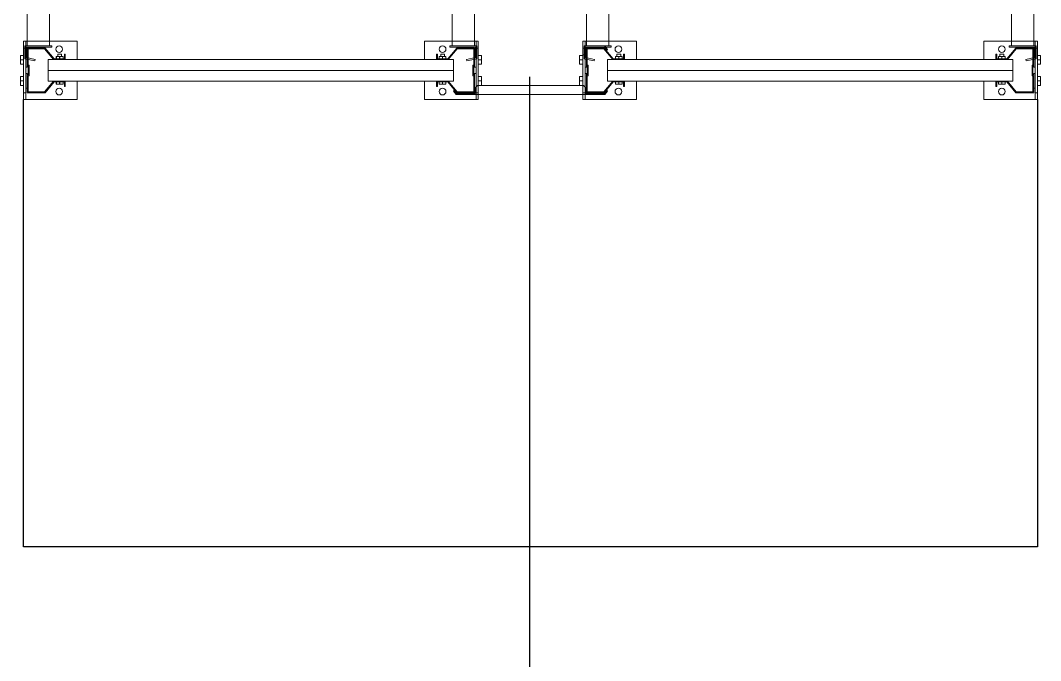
# Model space of a CAD drawing. Header units: metres. Extents: x 0 to 8715937, y -236336 to 216.
# Drawn here: x 157.509 to 159.789, y 52.375 to 53.806 of the extents above; entities that cross this region are included whole.
import ezdxf

# ---------------------------------------------------------------- set-up
doc = ezdxf.new("R2010")
doc.units = ezdxf.units.M
doc.header["$MEASUREMENT"] = 0
doc.linetypes.add('ACAD_ISO10W100', pattern=[18, 12, -3, 0, -3])
for name, color, linetype in [('0-BLOCK-EQUIPAMIENTO', 7, 'Continuous'), ('0-BLOCK-ESTRUCTURA', 7, 'Continuous'), ('AAA BAST', 5, 'Continuous'), ('AAA CONECT', 3, 'Continuous'), ('AAA LARG', 1, 'Continuous'), ('EJES', 251, 'ACAD_ISO10W100'), ('INSTALACIONES', 165, 'Continuous')]:
    doc.layers.add(name, color=color, linetype=linetype)

# ---------------------------------------------------------------- blocks, each defined once
blk = doc.blocks.new('DPM-ESTRUCTURA')
at = {"layer": 'EJES', "ltscale": 0.4}
blk.add_line((70.9278, 41.5801), (70.9278, 112.3301), dxfattribs=at)
blk = doc.blocks.new('1A MODULO D FTE')
at = {"layer": 'AAA BAST', "lineweight": 5}
for points in [[(-2.34, 0.415), (-2.34, 0.417), (-2.35, 0.417), (-2.35, 0.44), (-2.326, 0.46), (-2.326, 0.5), (-2.366, 0.5), (-2.366, 0.498), (-2.386, 0.498), (-2.386, 0.5), (-2.426, 0.5), (-2.426, 0.46), (-2.402, 0.44), (-2.402, 0.417), (-2.412, 0.417), (-2.412, 0.415), (-2.4, 0.415), (-2.4, 0.4409), (-2.424, 0.4609), (-2.424, 0.498), (-2.388, 0.498), (-2.388, 0.496), (-2.364, 0.496), (-2.364, 0.498), (-2.328, 0.498), (-2.328, 0.4609), (-2.352, 0.4409), (-2.352, 0.415)], [(-2.34, -0.415), (-2.34, -0.417), (-2.35, -0.417), (-2.35, -0.44), (-2.326, -0.46), (-2.326, -0.5), (-2.366, -0.5), (-2.366, -0.498), (-2.386, -0.498), (-2.386, -0.5), (-2.426, -0.5), (-2.426, -0.46), (-2.402, -0.44), (-2.402, -0.417), (-2.412, -0.417), (-2.412, -0.415), (-2.4, -0.415), (-2.4, -0.4409), (-2.424, -0.4609), (-2.424, -0.498), (-2.388, -0.498), (-2.388, -0.496), (-2.364, -0.496), (-2.364, -0.498), (-2.328, -0.498), (-2.328, -0.4609), (-2.352, -0.4409), (-2.352, -0.415)], [(-2.34, -0.835), (-2.34, -0.833), (-2.35, -0.833), (-2.35, -0.81), (-2.326, -0.79), (-2.326, -0.75), (-2.366, -0.75), (-2.366, -0.752), (-2.386, -0.752), (-2.386, -0.75), (-2.426, -0.75), (-2.426, -0.79), (-2.402, -0.81), (-2.402, -0.833), (-2.412, -0.833), (-2.412, -0.835), (-2.4, -0.835), (-2.4, -0.8091), (-2.424, -0.7891), (-2.424, -0.752), (-2.388, -0.752), (-2.388, -0.754), (-2.364, -0.754), (-2.364, -0.752), (-2.328, -0.752), (-2.328, -0.7891), (-2.352, -0.8091), (-2.352, -0.835)], [(-2.34, -1.665), (-2.34, -1.667), (-2.35, -1.667), (-2.35, -1.69), (-2.326, -1.71), (-2.326, -1.75), (-2.366, -1.75), (-2.366, -1.748), (-2.386, -1.748), (-2.386, -1.75), (-2.426, -1.75), (-2.426, -1.71), (-2.402, -1.69), (-2.402, -1.667), (-2.412, -1.667), (-2.412, -1.665), (-2.4, -1.665), (-2.4, -1.6909), (-2.424, -1.7109), (-2.424, -1.748), (-2.388, -1.748), (-2.388, -1.746), (-2.364, -1.746), (-2.364, -1.748), (-2.328, -1.748), (-2.328, -1.7109), (-2.352, -1.6909), (-2.352, -1.665)]]:
    blk.add_hatch(color=251, dxfattribs=at).paths.add_polyline_path(points)
at = {"layer": 'AAA BAST', "color": 251, "lineweight": 5}
for p, q in [((-2.426, 0.5082), (-2.441, 0.5082)), ((-2.441, 0.5082), (-2.441, 0.3882)), ((-2.426, 0.5032), (-2.441, 0.5032)), ((-2.326, 0.5082), (-2.426, 0.5082)), ((-2.426, 0.5082), (-2.426, 0.5032)), ((-2.426, 0.5032), (-2.326, 0.5032)), ((-2.416, 0.5), (-2.416, 0.5032)), ((-2.416, 0.5032), (-2.383, 0.5032)), ((-2.3895, 0.5152), (-2.4095, 0.5152)), ((-2.4095, 0.5082), (-2.4095, 0.5152)), ((-2.3995, 0.5082), (-2.3995, 0.5152)), ((-2.3895, 0.5082), (-2.3895, 0.5152)), ((-2.383, 0.5), (-2.383, 0.5032)), ((-2.369, 0.5), (-2.369, 0.5032)), ((-2.3625, 0.5152), (-2.3425, 0.5152)), ((-2.3625, 0.5082), (-2.3625, 0.5152)), ((-2.3525, 0.5082), (-2.3525, 0.5152)), ((-2.3425, 0.5082), (-2.3425, 0.5152)), ((-2.336, 0.5), (-2.336, 0.5032)), ((-2.326, 0.5032), (-2.326, 0.5082)), ((-2.311, 0.5082), (-2.326, 0.5082)), ((-2.326, 0.5032), (-2.311, 0.5032)), ((-2.311, 0.3882), (-2.311, 0.5082)), ((-2.386, 0.5), (-2.426, 0.5)), ((-2.426, 0.5), (-2.426, 0.46)), ((-2.424, 0.498), (-2.424, 0.4609)), ((-2.388, 0.498), (-2.424, 0.498)), ((-2.388, 0.498), (-2.388, 0.496)), ((-2.364, 0.496), (-2.388, 0.496)), ((-2.386, 0.5), (-2.386, 0.498)), ((-2.386, 0.5), (-2.383, 0.5)), ((-2.366, 0.498), (-2.386, 0.498)), ((-2.366, 0.5), (-2.369, 0.5)), ((-2.326, 0.5), (-2.366, 0.5)), ((-2.366, 0.5), (-2.366, 0.498)), ((-2.328, 0.498), (-2.364, 0.498)), ((-2.364, 0.498), (-2.364, 0.496)), ((-2.328, 0.498), (-2.328, 0.4609)), ((-2.326, 0.5), (-2.326, 0.46)), ((-2.426, 0.46), (-2.402, 0.44)), ((-2.424, 0.4609), (-2.4, 0.4409)), ((-2.328, 0.4609), (-2.352, 0.4409)), ((-2.326, 0.46), (-2.35, 0.44)), ((-2.402, 0.436), (-2.407, 0.436)), ((-2.407, 0.421), (-2.407, 0.436)), ((-2.402, 0.44), (-2.402, 0.417)), ((-2.4, 0.453), (-2.376, 0.453)), ((-2.4, -0.453), (-2.4, 0.453)), ((-2.4, 0.4409), (-2.4, 0.415)), ((-2.376, 0.453), (-2.352, 0.453)), ((-2.376, -0.453), (-2.376, 0.453)), ((-2.352, -0.453), (-2.352, 0.453)), ((-2.352, 0.4409), (-2.352, 0.415)), ((-2.35, 0.44), (-2.35, 0.417)), ((-2.345, 0.436), (-2.35, 0.436)), ((-2.35, 0.421), (-2.35, 0.436)), ((-2.345, 0.421), (-2.345, 0.436)), ((-2.402, 0.417), (-2.412, 0.417)), ((-2.412, 0.417), (-2.412, 0.415)), ((-2.4, 0.415), (-2.412, 0.415)), ((-2.402, 0.4285), (-2.407, 0.4285)), ((-2.402, 0.421), (-2.407, 0.421)), ((-2.352, 0.415), (-2.34, 0.415)), ((-2.345, 0.4285), (-2.35, 0.4285)), ((-2.345, 0.421), (-2.35, 0.421)), ((-2.35, 0.417), (-2.34, 0.417)), ((-2.345, 0.4328), (-2.34, 0.4328)), ((-2.345, 0.4243), (-2.34, 0.4243)), ((-2.34, 0.4243), (-2.34, 0.4328)), ((-2.34, 0.415), (-2.34, 0.417)), ((-2.441, 0.3882), (-2.4, 0.3882)), ((-2.352, 0.3882), (-2.311, 0.3882)), ((-2.441, -0.5082), (-2.441, -0.3882)), ((-2.441, -0.3882), (-2.4, -0.3882)), ((-2.352, -0.3882), (-2.311, -0.3882)), ((-2.311, -0.3882), (-2.311, -0.5082)), ((-2.4, -0.415), (-2.412, -0.415)), ((-2.412, -0.417), (-2.412, -0.415)), ((-2.402, -0.417), (-2.412, -0.417)), ((-2.402, -0.4199), (-2.407, -0.4199)), ((-2.407, -0.4349), (-2.407, -0.4199)), ((-2.402, -0.4274), (-2.407, -0.4274)), ((-2.402, -0.44), (-2.402, -0.417)), ((-2.4, -0.4409), (-2.4, -0.415)), ((-2.352, -0.4409), (-2.352, -0.415)), ((-2.352, -0.415), (-2.34, -0.415)), ((-2.35, -0.44), (-2.35, -0.417)), ((-2.35, -0.417), (-2.34, -0.417)), ((-2.345, -0.4199), (-2.35, -0.4199)), ((-2.35, -0.4349), (-2.35, -0.4199)), ((-2.345, -0.4274), (-2.35, -0.4274)), ((-2.345, -0.4349), (-2.345, -0.4199)), ((-2.345, -0.4232), (-2.34, -0.4232)), ((-2.345, -0.4317), (-2.34, -0.4317)), ((-2.34, -0.415), (-2.34, -0.417)), ((-2.34, -0.4317), (-2.34, -0.4232)), ((-2.426, -0.46), (-2.402, -0.44)), ((-2.424, -0.4609), (-2.4, -0.4409)), ((-2.402, -0.4349), (-2.407, -0.4349)), ((-2.4, -0.453), (-2.376, -0.453)), ((-2.376, -0.453), (-2.352, -0.453)), ((-2.328, -0.4609), (-2.352, -0.4409)), ((-2.345, -0.4349), (-2.35, -0.4349)), ((-2.326, -0.46), (-2.35, -0.44)), ((-2.426, -0.5), (-2.426, -0.46)), ((-2.424, -0.498), (-2.424, -0.4609)), ((-2.328, -0.498), (-2.328, -0.4609)), ((-2.326, -0.5), (-2.326, -0.46)), ((-2.386, -0.5), (-2.426, -0.5)), ((-2.388, -0.498), (-2.424, -0.498)), ((-2.416, -0.5), (-2.416, -0.5032)), ((-2.388, -0.498), (-2.388, -0.496)), ((-2.364, -0.496), (-2.388, -0.496)), ((-2.366, -0.498), (-2.386, -0.498)), ((-2.386, -0.5), (-2.386, -0.498)), ((-2.386, -0.5), (-2.383, -0.5)), ((-2.383, -0.5), (-2.383, -0.5032)), ((-2.369, -0.5), (-2.369, -0.5032)), ((-2.366, -0.5), (-2.369, -0.5)), ((-2.366, -0.5), (-2.366, -0.498)), ((-2.326, -0.5), (-2.366, -0.5)), ((-2.364, -0.498), (-2.364, -0.496)), ((-2.328, -0.498), (-2.364, -0.498)), ((-2.336, -0.5), (-2.336, -0.5032)), ((-2.426, -0.5032), (-2.441, -0.5032)), ((-2.426, -0.5082), (-2.441, -0.5082)), ((-2.426, -0.5032), (-2.326, -0.5032)), ((-2.426, -0.5082), (-2.426, -0.5032)), ((-2.326, -0.5082), (-2.426, -0.5082)), ((-2.416, -0.5032), (-2.383, -0.5032)), ((-2.4095, -0.5082), (-2.4095, -0.5152)), ((-2.3895, -0.5152), (-2.4095, -0.5152)), ((-2.3995, -0.5082), (-2.3995, -0.5152)), ((-2.3895, -0.5082), (-2.3895, -0.5152)), ((-2.3625, -0.5082), (-2.3625, -0.5152)), ((-2.3625, -0.5152), (-2.3425, -0.5152)), ((-2.3525, -0.5082), (-2.3525, -0.5152)), ((-2.3425, -0.5082), (-2.3425, -0.5152)), ((-2.326, -0.5032), (-2.326, -0.5082)), ((-2.326, -0.5032), (-2.311, -0.5032)), ((-2.311, -0.5082), (-2.326, -0.5082)), ((-2.426, -0.7418), (-2.441, -0.7418)), ((-2.441, -0.7418), (-2.441, -0.8618)), ((-2.426, -0.7468), (-2.441, -0.7468)), ((-2.326, -0.7418), (-2.426, -0.7418)), ((-2.426, -0.7418), (-2.426, -0.7468)), ((-2.426, -0.7468), (-2.326, -0.7468)), ((-2.386, -0.75), (-2.426, -0.75)), ((-2.426, -0.75), (-2.426, -0.79)), ((-2.424, -0.752), (-2.424, -0.7891)), ((-2.388, -0.752), (-2.424, -0.752)), ((-2.416, -0.75), (-2.416, -0.7468)), ((-2.416, -0.7468), (-2.383, -0.7468)), ((-2.3895, -0.7348), (-2.4095, -0.7348)), ((-2.4095, -0.7418), (-2.4095, -0.7348)), ((-2.3995, -0.7418), (-2.3995, -0.7348)), ((-2.3895, -0.7418), (-2.3895, -0.7348)), ((-2.388, -0.752), (-2.388, -0.754)), ((-2.386, -0.75), (-2.386, -0.752)), ((-2.386, -0.75), (-2.383, -0.75)), ((-2.366, -0.752), (-2.386, -0.752)), ((-2.383, -0.75), (-2.383, -0.7468)), ((-2.369, -0.75), (-2.369, -0.7468)), ((-2.366, -0.75), (-2.369, -0.75)), ((-2.326, -0.75), (-2.366, -0.75)), ((-2.366, -0.75), (-2.366, -0.752)), ((-2.328, -0.752), (-2.364, -0.752)), ((-2.364, -0.752), (-2.364, -0.754)), ((-2.3625, -0.7348), (-2.3425, -0.7348)), ((-2.3625, -0.7418), (-2.3625, -0.7348)), ((-2.3525, -0.7418), (-2.3525, -0.7348)), ((-2.3425, -0.7418), (-2.3425, -0.7348)), ((-2.336, -0.75), (-2.336, -0.7468)), ((-2.328, -0.752), (-2.328, -0.7891)), ((-2.326, -0.7468), (-2.326, -0.7418)), ((-2.311, -0.7418), (-2.326, -0.7418)), ((-2.326, -0.7468), (-2.311, -0.7468)), ((-2.326, -0.75), (-2.326, -0.79)), ((-2.311, -0.8618), (-2.311, -0.7418)), ((-2.364, -0.754), (-2.388, -0.754)), ((-2.426, -0.79), (-2.402, -0.81)), ((-2.424, -0.7891), (-2.4, -0.8091)), ((-2.4, -0.797), (-2.376, -0.797)), ((-2.4, -1.703), (-2.4, -0.797)), ((-2.376, -0.797), (-2.352, -0.797)), ((-2.376, -1.703), (-2.376, -0.797)), ((-2.328, -0.7891), (-2.352, -0.8091)), ((-2.352, -1.703), (-2.352, -0.797)), ((-2.326, -0.79), (-2.35, -0.81)), ((-2.402, -0.814), (-2.407, -0.814)), ((-2.407, -0.829), (-2.407, -0.814)), ((-2.402, -0.81), (-2.402, -0.833)), ((-2.4, -0.8091), (-2.4, -0.835)), ((-2.352, -0.8091), (-2.352, -0.835)), ((-2.35, -0.81), (-2.35, -0.833)), ((-2.345, -0.814), (-2.35, -0.814)), ((-2.35, -0.829), (-2.35, -0.814)), ((-2.345, -0.829), (-2.345, -0.814)), ((-2.345, -0.8172), (-2.34, -0.8172)), ((-2.34, -0.8257), (-2.34, -0.8172)), ((-2.402, -0.833), (-2.412, -0.833)), ((-2.412, -0.833), (-2.412, -0.835)), ((-2.4, -0.835), (-2.412, -0.835)), ((-2.402, -0.8215), (-2.407, -0.8215)), ((-2.402, -0.829), (-2.407, -0.829)), ((-2.352, -0.835), (-2.34, -0.835)), ((-2.345, -0.8215), (-2.35, -0.8215)), ((-2.345, -0.829), (-2.35, -0.829)), ((-2.35, -0.833), (-2.34, -0.833)), ((-2.345, -0.8257), (-2.34, -0.8257)), ((-2.34, -0.835), (-2.34, -0.833)), ((-2.441, -0.8618), (-2.4, -0.8618)), ((-2.352, -0.8618), (-2.311, -0.8618)), ((-2.441, -1.7582), (-2.441, -1.6382)), ((-2.441, -1.6382), (-2.4, -1.6382)), ((-2.352, -1.6382), (-2.311, -1.6382)), ((-2.311, -1.6382), (-2.311, -1.7582)), ((-2.4, -1.665), (-2.412, -1.665)), ((-2.412, -1.667), (-2.412, -1.665)), ((-2.402, -1.667), (-2.412, -1.667)), ((-2.402, -1.6699), (-2.407, -1.6699)), ((-2.407, -1.6849), (-2.407, -1.6699)), ((-2.402, -1.6774), (-2.407, -1.6774)), ((-2.402, -1.6849), (-2.407, -1.6849)), ((-2.402, -1.69), (-2.402, -1.667)), ((-2.4, -1.6909), (-2.4, -1.665)), ((-2.352, -1.6909), (-2.352, -1.665)), ((-2.352, -1.665), (-2.34, -1.665)), ((-2.35, -1.69), (-2.35, -1.667)), ((-2.35, -1.667), (-2.34, -1.667)), ((-2.345, -1.6699), (-2.35, -1.6699)), ((-2.35, -1.6849), (-2.35, -1.6699)), ((-2.345, -1.6774), (-2.35, -1.6774)), ((-2.345, -1.6849), (-2.35, -1.6849)), ((-2.345, -1.6849), (-2.345, -1.6699)), ((-2.345, -1.6732), (-2.34, -1.6732)), ((-2.345, -1.6817), (-2.34, -1.6817)), ((-2.34, -1.665), (-2.34, -1.667)), ((-2.34, -1.6817), (-2.34, -1.6732)), ((-2.426, -1.71), (-2.402, -1.69)), ((-2.426, -1.75), (-2.426, -1.71)), ((-2.424, -1.7109), (-2.4, -1.6909)), ((-2.4, -1.703), (-2.376, -1.703)), ((-2.376, -1.703), (-2.352, -1.703)), ((-2.328, -1.7109), (-2.352, -1.6909)), ((-2.326, -1.71), (-2.35, -1.69)), ((-2.326, -1.75), (-2.326, -1.71)), ((-2.424, -1.748), (-2.424, -1.7109)), ((-2.328, -1.748), (-2.328, -1.7109)), ((-2.426, -1.7532), (-2.441, -1.7532)), ((-2.386, -1.75), (-2.426, -1.75)), ((-2.426, -1.7532), (-2.326, -1.7532)), ((-2.426, -1.7582), (-2.426, -1.7532)), ((-2.388, -1.748), (-2.424, -1.748)), ((-2.416, -1.75), (-2.416, -1.7532)), ((-2.416, -1.7532), (-2.383, -1.7532)), ((-2.388, -1.748), (-2.388, -1.746)), ((-2.364, -1.746), (-2.388, -1.746)), ((-2.366, -1.748), (-2.386, -1.748)), ((-2.386, -1.75), (-2.386, -1.748)), ((-2.386, -1.75), (-2.383, -1.75)), ((-2.383, -1.75), (-2.383, -1.7532)), ((-2.369, -1.75), (-2.369, -1.7532)), ((-2.366, -1.75), (-2.369, -1.75)), ((-2.366, -1.75), (-2.366, -1.748)), ((-2.326, -1.75), (-2.366, -1.75)), ((-2.364, -1.748), (-2.364, -1.746)), ((-2.328, -1.748), (-2.364, -1.748)), ((-2.336, -1.75), (-2.336, -1.7532)), ((-2.326, -1.7532), (-2.326, -1.7582)), ((-2.326, -1.7532), (-2.311, -1.7532)), ((-2.426, -1.7582), (-2.441, -1.7582)), ((-2.326, -1.7582), (-2.426, -1.7582)), ((-2.4095, -1.7582), (-2.4095, -1.7652)), ((-2.3895, -1.7652), (-2.4095, -1.7652)), ((-2.3995, -1.7582), (-2.3995, -1.7652)), ((-2.3895, -1.7582), (-2.3895, -1.7652)), ((-2.3625, -1.7582), (-2.3625, -1.7652)), ((-2.3625, -1.7652), (-2.3425, -1.7652)), ((-2.3525, -1.7582), (-2.3525, -1.7652)), ((-2.3425, -1.7582), (-2.3425, -1.7652)), ((-2.311, -1.7582), (-2.326, -1.7582))]:
    blk.add_line(p, q, dxfattribs=at)
for centre in [(-2.4235, 0.4285), (-2.3285, 0.4285), (-2.4235, -0.4285), (-2.3285, -0.4285), (-2.4235, -0.8215), (-2.3285, -0.8215), (-2.4235, -1.6785), (-2.3285, -1.6785)]:
    blk.add_circle(centre, 0.0075, dxfattribs=at)
at = {"layer": 'AAA CONECT', "color": 251, "lineweight": 5}
for p, q in [((-2.4223, -0.4527), (-2.43, -0.4591)), ((-2.421, -0.4542), (-2.428, -0.46)), ((-2.4223, -0.4527), (-2.421, -0.4542)), ((-2.3297, -0.4527), (-2.331, -0.4542)), ((-2.331, -0.4542), (-2.324, -0.46)), ((-2.3297, -0.4527), (-2.322, -0.4591)), ((-2.428, -0.5016), (-2.428, -0.46)), ((-2.324, -0.5016), (-2.324, -0.46)), ((-2.428, -0.5016), (-2.415, -0.5016)), ((-2.41, -0.5066), (-2.415, -0.5016)), ((-2.342, -0.5066), (-2.337, -0.5016)), ((-2.324, -0.5016), (-2.337, -0.5016)), ((-2.428, -0.7484), (-2.428, -0.79)), ((-2.428, -0.7484), (-2.415, -0.7484)), ((-2.41, -0.7434), (-2.415, -0.7484)), ((-2.4223, -0.7973), (-2.43, -0.7909)), ((-2.421, -0.7958), (-2.428, -0.79)), ((-2.4223, -0.7973), (-2.421, -0.7958))]:
    blk.add_line(p, q, dxfattribs=at)
at = {"layer": 'AAA CONECT', "color": 251, "lineweight": 5, "ltscale": 0.21}
for p, q in [((-2.43, -0.4591), (-2.43, -0.7909)), ((-2.41, -0.5066), (-2.41, -0.7434))]:
    blk.add_line(p, q, dxfattribs=at)
at = {"layer": 'AAA LARG', "color": 251, "lineweight": 5}
for p, q in [((-2.35, 0.505), (-2.3547, 0.4829)), ((-2.3474, 0.5018), (-2.3516, 0.4822)), ((-2.35, 0.505), (-2.321, 0.505)), ((-2.3242, 0.5018), (-2.3474, 0.5018)), ((-2.3242, 0.445), (-2.3242, 0.5018)), ((-2.321, 0.505), (-2.321, 0.445)), ((-2.3516, 0.4822), (-2.3547, 0.4829)), ((-2.321, 0.5), (-0.031, 0.5)), ((-2.321, 0.445), (-2.3242, 0.445)), ((-2.321, 0.45), (-0.031, 0.45)), ((-2.321, -0.445), (-2.3242, -0.445)), ((-2.3242, -0.445), (-2.3242, -0.5018)), ((-2.321, -0.505), (-2.321, -0.445)), ((-2.321, -0.45), (-0.031, -0.45)), ((-2.3516, -0.4822), (-2.3547, -0.4829)), ((-2.35, -0.505), (-2.3547, -0.4829)), ((-2.3474, -0.5018), (-2.3516, -0.4822)), ((-2.321, -0.5), (-0.031, -0.5)), ((-2.35, -0.505), (-2.321, -0.505)), ((-2.3242, -0.5018), (-2.3474, -0.5018)), ((-2.35, -0.745), (-2.3547, -0.7671)), ((-2.3474, -0.7482), (-2.3516, -0.7678)), ((-2.35, -0.745), (-2.321, -0.745)), ((-2.3242, -0.7482), (-2.3474, -0.7482)), ((-2.3242, -0.805), (-2.3242, -0.7482)), ((-2.321, -0.745), (-2.321, -0.805)), ((-2.321, -0.75), (-0.031, -0.75)), ((-2.3516, -0.7678), (-2.3547, -0.7671)), ((-2.321, -0.805), (-2.3242, -0.805)), ((-2.321, -0.8), (-0.031, -0.8)), ((-2.321, -1.695), (-2.3242, -1.695)), ((-2.3242, -1.695), (-2.3242, -1.7518)), ((-2.321, -1.755), (-2.321, -1.695)), ((-2.321, -1.7), (-0.031, -1.7)), ((-2.3516, -1.7322), (-2.3547, -1.7329)), ((-2.35, -1.755), (-2.3547, -1.7329)), ((-2.3474, -1.7518), (-2.3516, -1.7322)), ((-2.35, -1.755), (-2.321, -1.755)), ((-2.3242, -1.7518), (-2.3474, -1.7518)), ((-2.321, -1.75), (-0.031, -1.75))]:
    blk.add_line(p, q, dxfattribs=at)
blk = doc.blocks.new('DPM-EQUIPAMIENTO')
at = {"layer": 'INSTALACIONES', "ltscale": 0.1}
for p, q in [((69.796, 52.6293), (69.796, 53.6293)), ((72.0624, 53.6293), (72.0624, 52.6293)), ((72.0624, 52.6293), (69.796, 52.6293))]:
    blk.add_line(p, q, dxfattribs=at)
at = {"layer": 'AAA BAST', "xscale": -1, "rotation": 270}
blk.add_blockref('1A MODULO D FTE', (71.5542, 56.0703), dxfattribs=at)

msp = doc.modelspace()

# ---------------------------------------------------------------- hatches: boundary and pattern name
at = {"layer": 'AAA BAST', "lineweight": 5}
for points in [[(157.6092, 53.7303), (157.6072, 53.7303), (157.6072, 53.7203), (157.5842, 53.7203), (157.5642, 53.7443), (157.5242, 53.7443), (157.5242, 53.7043), (157.5262, 53.7043), (157.5262, 53.6843), (157.5242, 53.6843), (157.5242, 53.6443), (157.5642, 53.6443), (157.5842, 53.6683), (157.6072, 53.6683), (157.6072, 53.6583), (157.6092, 53.6583), (157.6092, 53.6703), (157.5832, 53.6703), (157.5632, 53.6463), (157.5262, 53.6463), (157.5262, 53.6823), (157.5282, 53.6823), (157.5282, 53.7063), (157.5262, 53.7063), (157.5262, 53.7423), (157.5632, 53.7423), (157.5832, 53.7183), (157.6092, 53.7183)], [(158.4392, 53.7303), (158.4412, 53.7303), (158.4412, 53.7203), (158.4642, 53.7203), (158.4842, 53.7443), (158.5242, 53.7443), (158.5242, 53.7043), (158.5222, 53.7043), (158.5222, 53.6843), (158.5242, 53.6843), (158.5242, 53.6443), (158.4842, 53.6443), (158.4642, 53.6683), (158.4412, 53.6683), (158.4412, 53.6583), (158.4392, 53.6583), (158.4392, 53.6703), (158.4651, 53.6703), (158.4851, 53.6463), (158.5222, 53.6463), (158.5222, 53.6823), (158.5202, 53.6823), (158.5202, 53.7063), (158.5222, 53.7063), (158.5222, 53.7423), (158.4851, 53.7423), (158.4651, 53.7183), (158.4392, 53.7183)], [(158.8592, 53.7303), (158.8572, 53.7303), (158.8572, 53.7203), (158.8342, 53.7203), (158.8142, 53.7443), (158.7742, 53.7443), (158.7742, 53.7043), (158.7762, 53.7043), (158.7762, 53.6843), (158.7742, 53.6843), (158.7742, 53.6443), (158.8142, 53.6443), (158.8342, 53.6683), (158.8572, 53.6683), (158.8572, 53.6583), (158.8592, 53.6583), (158.8592, 53.6703), (158.8332, 53.6703), (158.8132, 53.6463), (158.7762, 53.6463), (158.7762, 53.6823), (158.7782, 53.6823), (158.7782, 53.7063), (158.7762, 53.7063), (158.7762, 53.7423), (158.8132, 53.7423), (158.8332, 53.7183), (158.8592, 53.7183)], [(159.6892, 53.7303), (159.6912, 53.7303), (159.6912, 53.7203), (159.7142, 53.7203), (159.7342, 53.7443), (159.7742, 53.7443), (159.7742, 53.7043), (159.7722, 53.7043), (159.7722, 53.6843), (159.7742, 53.6843), (159.7742, 53.6443), (159.7342, 53.6443), (159.7142, 53.6683), (159.6912, 53.6683), (159.6912, 53.6583), (159.6892, 53.6583), (159.6892, 53.6703), (159.7151, 53.6703), (159.7351, 53.6463), (159.7722, 53.6463), (159.7722, 53.6823), (159.7702, 53.6823), (159.7702, 53.7063), (159.7722, 53.7063), (159.7722, 53.7423), (159.7351, 53.7423), (159.7151, 53.7183), (159.6892, 53.7183)]]:
    msp.add_hatch(color=251, dxfattribs=at).paths.add_polyline_path(points)

# ---------------------------------------------------------------- linework, layer by layer
at = {"layer": 'AAA BAST', "color": 251, "lineweight": 5}
for p, q in [((157.636, 53.7593), (157.516, 53.7593)), ((157.516, 53.7593), (157.516, 53.7443)), ((157.521, 53.7443), (157.521, 53.7593)), ((157.636, 53.7183), (157.636, 53.7593)), ((158.4124, 53.7183), (158.4124, 53.7593)), ((158.4124, 53.7593), (158.5324, 53.7593)), ((158.5274, 53.7443), (158.5274, 53.7593)), ((158.5324, 53.7593), (158.5324, 53.7443)), ((158.886, 53.7593), (158.766, 53.7593)), ((158.766, 53.7593), (158.766, 53.7443)), ((158.771, 53.7443), (158.771, 53.7593)), ((158.886, 53.7183), (158.886, 53.7593)), ((159.6624, 53.7183), (159.6624, 53.7593)), ((159.6624, 53.7593), (159.7824, 53.7593)), ((159.7774, 53.7443), (159.7774, 53.7593)), ((159.7824, 53.7593), (159.7824, 53.7443)), ((157.509, 53.7078), (157.509, 53.7278)), ((157.516, 53.7278), (157.509, 53.7278)), ((157.521, 53.7443), (157.516, 53.7443)), ((157.516, 53.7443), (157.516, 53.6443)), ((157.521, 53.6443), (157.521, 53.7443)), ((157.5242, 53.7343), (157.521, 53.7343)), ((157.5242, 53.7443), (157.5242, 53.7043)), ((157.5242, 53.7443), (157.5642, 53.7443)), ((157.5262, 53.7423), (157.5632, 53.7423)), ((157.5262, 53.7423), (157.5262, 53.7063)), ((157.5632, 53.7423), (157.5832, 53.7183)), ((157.5642, 53.7443), (157.5842, 53.7203)), ((157.5925, 53.7253), (157.5925, 53.7303)), ((157.5925, 53.7303), (157.601, 53.7303)), ((157.601, 53.7253), (157.601, 53.7303)), ((157.6072, 53.7203), (157.6072, 53.7303)), ((157.6092, 53.7303), (157.6072, 53.7303)), ((157.6092, 53.7183), (157.6092, 53.7303)), ((158.4392, 53.7183), (158.4392, 53.7303)), ((158.4392, 53.7303), (158.4412, 53.7303)), ((158.4412, 53.7203), (158.4412, 53.7303)), ((158.4484, 53.7253), (158.4484, 53.7303)), ((158.4484, 53.7303), (158.4569, 53.7303)), ((158.4569, 53.7253), (158.4569, 53.7303)), ((158.4842, 53.7443), (158.4642, 53.7203)), ((158.4851, 53.7423), (158.4651, 53.7183)), ((158.5242, 53.7443), (158.4842, 53.7443)), ((158.5222, 53.7423), (158.4851, 53.7423)), ((158.5222, 53.7423), (158.5222, 53.7063)), ((158.5242, 53.7443), (158.5242, 53.7043)), ((158.5242, 53.7343), (158.5274, 53.7343)), ((158.5274, 53.6443), (158.5274, 53.7443)), ((158.5274, 53.7443), (158.5324, 53.7443)), ((158.5324, 53.7443), (158.5324, 53.6443)), ((158.5324, 53.7278), (158.5394, 53.7278)), ((158.5394, 53.7078), (158.5394, 53.7278)), ((158.759, 53.7078), (158.759, 53.7278)), ((158.766, 53.7278), (158.759, 53.7278)), ((158.771, 53.7443), (158.766, 53.7443)), ((158.766, 53.7443), (158.766, 53.6443)), ((158.771, 53.6443), (158.771, 53.7443)), ((158.7742, 53.7343), (158.771, 53.7343)), ((158.7742, 53.7443), (158.7742, 53.7043)), ((158.7742, 53.7443), (158.8142, 53.7443)), ((158.7762, 53.7423), (158.8132, 53.7423)), ((158.7762, 53.7423), (158.7762, 53.7063)), ((158.8132, 53.7423), (158.8332, 53.7183)), ((158.8142, 53.7443), (158.8342, 53.7203)), ((158.8425, 53.7253), (158.8425, 53.7303)), ((158.8425, 53.7303), (158.851, 53.7303)), ((158.851, 53.7253), (158.851, 53.7303)), ((158.8572, 53.7203), (158.8572, 53.7303)), ((158.8592, 53.7303), (158.8572, 53.7303)), ((158.8592, 53.7183), (158.8592, 53.7303)), ((159.6892, 53.7183), (159.6892, 53.7303)), ((159.6892, 53.7303), (159.6912, 53.7303)), ((159.6912, 53.7203), (159.6912, 53.7303)), ((159.6984, 53.7253), (159.6984, 53.7303)), ((159.6984, 53.7303), (159.7069, 53.7303)), ((159.7069, 53.7253), (159.7069, 53.7303)), ((159.7342, 53.7443), (159.7142, 53.7203)), ((159.7351, 53.7423), (159.7151, 53.7183)), ((159.7742, 53.7443), (159.7342, 53.7443)), ((159.7722, 53.7423), (159.7351, 53.7423)), ((159.7722, 53.7423), (159.7722, 53.7063)), ((159.7742, 53.7443), (159.7742, 53.7043)), ((159.7742, 53.7343), (159.7774, 53.7343)), ((159.7774, 53.6443), (159.7774, 53.7443)), ((159.7774, 53.7443), (159.7824, 53.7443)), ((159.7824, 53.7443), (159.7824, 53.6443)), ((159.7824, 53.7278), (159.7894, 53.7278)), ((159.7894, 53.7078), (159.7894, 53.7278)), ((157.516, 53.7178), (157.509, 53.7178)), ((157.516, 53.7078), (157.509, 53.7078)), ((157.5242, 53.7043), (157.5262, 53.7043)), ((157.5242, 53.7043), (157.5242, 53.7013)), ((157.5262, 53.7063), (157.5282, 53.7063)), ((157.5262, 53.7043), (157.5262, 53.6843)), ((157.5282, 53.7063), (157.5282, 53.6823)), ((157.5712, 53.6943), (157.5712, 53.7183)), ((157.5712, 53.7183), (158.4771, 53.7183)), ((157.5832, 53.7183), (157.6092, 53.7183)), ((157.5842, 53.7203), (157.6072, 53.7203)), ((157.5892, 53.7253), (157.5892, 53.7203)), ((157.5892, 53.7253), (157.6042, 53.7253)), ((157.5892, 53.7203), (157.6042, 53.7203)), ((157.5967, 53.7253), (157.5967, 53.7203)), ((157.6042, 53.7253), (157.6042, 53.7203)), ((158.4651, 53.7183), (158.4392, 53.7183)), ((158.4642, 53.7203), (158.4412, 53.7203)), ((158.4452, 53.7253), (158.4452, 53.7203)), ((158.4452, 53.7253), (158.4602, 53.7253)), ((158.4452, 53.7203), (158.4602, 53.7203)), ((158.4527, 53.7253), (158.4527, 53.7203)), ((158.4602, 53.7253), (158.4602, 53.7203)), ((158.4771, 53.6943), (158.4771, 53.7183)), ((158.5222, 53.7063), (158.5202, 53.7063)), ((158.5202, 53.7063), (158.5202, 53.6823)), ((158.5222, 53.7043), (158.5222, 53.6843)), ((158.5242, 53.7043), (158.5222, 53.7043)), ((158.5242, 53.7043), (158.5242, 53.7013)), ((158.5324, 53.7178), (158.5394, 53.7178)), ((158.5324, 53.7078), (158.5394, 53.7078)), ((158.766, 53.7178), (158.759, 53.7178)), ((158.766, 53.7078), (158.759, 53.7078)), ((158.7742, 53.7043), (158.7762, 53.7043)), ((158.7742, 53.7043), (158.7742, 53.7013)), ((158.7762, 53.7063), (158.7782, 53.7063)), ((158.7762, 53.7043), (158.7762, 53.6843)), ((158.7782, 53.7063), (158.7782, 53.6823)), ((158.8212, 53.6943), (158.8212, 53.7183)), ((158.8212, 53.7183), (159.7271, 53.7183)), ((158.8332, 53.7183), (158.8592, 53.7183)), ((158.8342, 53.7203), (158.8572, 53.7203)), ((158.8392, 53.7253), (158.8392, 53.7203)), ((158.8392, 53.7253), (158.8542, 53.7253)), ((158.8392, 53.7203), (158.8542, 53.7203)), ((158.8467, 53.7253), (158.8467, 53.7203)), ((158.8542, 53.7253), (158.8542, 53.7203)), ((159.7151, 53.7183), (159.6892, 53.7183)), ((159.7142, 53.7203), (159.6912, 53.7203)), ((159.6952, 53.7253), (159.6952, 53.7203)), ((159.6952, 53.7253), (159.7102, 53.7253)), ((159.6952, 53.7203), (159.7102, 53.7203)), ((159.7027, 53.7253), (159.7027, 53.7203)), ((159.7102, 53.7253), (159.7102, 53.7203)), ((159.7271, 53.6943), (159.7271, 53.7183)), ((159.7722, 53.7063), (159.7702, 53.7063)), ((159.7702, 53.7063), (159.7702, 53.6823)), ((159.7722, 53.7043), (159.7722, 53.6843)), ((159.7742, 53.7043), (159.7722, 53.7043)), ((159.7742, 53.7043), (159.7742, 53.7013)), ((159.7824, 53.7178), (159.7894, 53.7178)), ((159.7824, 53.7078), (159.7894, 53.7078)), ((157.509, 53.6808), (157.509, 53.6608)), ((157.516, 53.6808), (157.509, 53.6808)), ((157.5242, 53.7013), (157.521, 53.7013)), ((157.5242, 53.6873), (157.521, 53.6873)), ((157.521, 53.6543), (157.521, 53.6873)), ((157.5242, 53.6843), (157.5242, 53.6873)), ((157.5242, 53.6843), (157.5242, 53.6443)), ((157.5242, 53.6843), (157.5262, 53.6843)), ((157.5262, 53.6823), (157.5262, 53.6463)), ((157.5262, 53.6823), (157.5282, 53.6823)), ((157.5712, 53.6703), (157.5712, 53.6943)), ((157.5712, 53.6943), (158.4771, 53.6943)), ((158.4771, 53.6703), (158.4771, 53.6943)), ((158.5222, 53.6823), (158.5202, 53.6823)), ((158.5242, 53.6843), (158.5222, 53.6843)), ((158.5222, 53.6823), (158.5222, 53.6463)), ((158.5242, 53.7013), (158.5274, 53.7013)), ((158.5242, 53.6873), (158.5274, 53.6873)), ((158.5242, 53.6843), (158.5242, 53.6873)), ((158.5242, 53.6843), (158.5242, 53.6443)), ((158.5274, 53.6543), (158.5274, 53.6873)), ((158.5324, 53.6808), (158.5394, 53.6808)), ((158.5394, 53.6808), (158.5394, 53.6608)), ((158.759, 53.6808), (158.759, 53.6608)), ((158.766, 53.6808), (158.759, 53.6808)), ((158.7742, 53.7013), (158.771, 53.7013)), ((158.7742, 53.6873), (158.771, 53.6873)), ((158.771, 53.6543), (158.771, 53.6873)), ((158.7742, 53.6843), (158.7742, 53.6873)), ((158.7742, 53.6843), (158.7742, 53.6443)), ((158.7742, 53.6843), (158.7762, 53.6843)), ((158.7762, 53.6823), (158.7762, 53.6463)), ((158.7762, 53.6823), (158.7782, 53.6823)), ((158.8212, 53.6703), (158.8212, 53.6943)), ((158.8212, 53.6943), (159.7271, 53.6943)), ((159.7271, 53.6703), (159.7271, 53.6943)), ((159.7722, 53.6823), (159.7702, 53.6823)), ((159.7742, 53.6843), (159.7722, 53.6843)), ((159.7722, 53.6823), (159.7722, 53.6463)), ((159.7742, 53.7013), (159.7774, 53.7013)), ((159.7742, 53.6873), (159.7774, 53.6873)), ((159.7742, 53.6843), (159.7742, 53.6873)), ((159.7742, 53.6843), (159.7742, 53.6443)), ((159.7774, 53.6543), (159.7774, 53.6873)), ((159.7824, 53.6808), (159.7894, 53.6808)), ((159.7894, 53.6808), (159.7894, 53.6608)), ((157.516, 53.6708), (157.509, 53.6708)), ((157.516, 53.6608), (157.509, 53.6608)), ((157.5632, 53.6463), (157.5832, 53.6703)), ((157.5642, 53.6443), (157.5842, 53.6683)), ((157.5712, 53.6703), (158.4771, 53.6703)), ((157.5832, 53.6703), (157.6092, 53.6703)), ((157.5842, 53.6683), (157.6072, 53.6683)), ((157.5892, 53.6683), (157.5892, 53.6633)), ((157.5892, 53.6633), (157.6042, 53.6633)), ((157.5967, 53.6683), (157.5967, 53.6633)), ((157.6042, 53.6683), (157.6042, 53.6633)), ((157.6072, 53.6683), (157.6072, 53.6583)), ((157.6072, 53.6583), (157.6092, 53.6583)), ((157.6092, 53.6703), (157.6092, 53.6583)), ((157.636, 53.6293), (157.636, 53.6703)), ((158.4124, 53.6293), (158.4124, 53.6703)), ((158.4651, 53.6703), (158.4392, 53.6703)), ((158.4392, 53.6703), (158.4392, 53.6583)), ((158.4412, 53.6583), (158.4392, 53.6583)), ((158.4642, 53.6683), (158.4412, 53.6683)), ((158.4412, 53.6683), (158.4412, 53.6583)), ((158.4452, 53.6683), (158.4452, 53.6633)), ((158.4452, 53.6633), (158.4602, 53.6633)), ((158.4527, 53.6683), (158.4527, 53.6633)), ((158.4602, 53.6683), (158.4602, 53.6633)), ((158.4842, 53.6443), (158.4642, 53.6683)), ((158.4851, 53.6463), (158.4651, 53.6703)), ((158.5324, 53.6708), (158.5394, 53.6708)), ((158.5324, 53.6608), (158.5394, 53.6608)), ((158.766, 53.6708), (158.759, 53.6708)), ((158.766, 53.6608), (158.759, 53.6608)), ((158.8132, 53.6463), (158.8332, 53.6703)), ((158.8142, 53.6443), (158.8342, 53.6683)), ((158.8212, 53.6703), (159.7271, 53.6703)), ((158.8332, 53.6703), (158.8592, 53.6703)), ((158.8342, 53.6683), (158.8572, 53.6683)), ((158.8392, 53.6683), (158.8392, 53.6633)), ((158.8392, 53.6633), (158.8542, 53.6633)), ((158.8467, 53.6683), (158.8467, 53.6633)), ((158.8542, 53.6683), (158.8542, 53.6633)), ((158.8572, 53.6683), (158.8572, 53.6583)), ((158.8572, 53.6583), (158.8592, 53.6583)), ((158.8592, 53.6703), (158.8592, 53.6583)), ((158.886, 53.6293), (158.886, 53.6703)), ((159.6624, 53.6293), (159.6624, 53.6703)), ((159.7151, 53.6703), (159.6892, 53.6703)), ((159.6892, 53.6703), (159.6892, 53.6583)), ((159.6912, 53.6583), (159.6892, 53.6583)), ((159.7142, 53.6683), (159.6912, 53.6683)), ((159.6912, 53.6683), (159.6912, 53.6583)), ((159.6952, 53.6683), (159.6952, 53.6633)), ((159.6952, 53.6633), (159.7102, 53.6633)), ((159.7027, 53.6683), (159.7027, 53.6633)), ((159.7102, 53.6683), (159.7102, 53.6633)), ((159.7342, 53.6443), (159.7142, 53.6683)), ((159.7351, 53.6463), (159.7151, 53.6703)), ((159.7824, 53.6708), (159.7894, 53.6708)), ((159.7824, 53.6608), (159.7894, 53.6608)), ((157.516, 53.6443), (157.521, 53.6443)), ((157.516, 53.6443), (157.516, 53.6293)), ((157.5242, 53.6543), (157.521, 53.6543)), ((157.521, 53.6443), (157.521, 53.6293)), ((157.5242, 53.6443), (157.5642, 53.6443)), ((157.5262, 53.6463), (157.5632, 53.6463)), ((158.5242, 53.6443), (158.4842, 53.6443)), ((158.5222, 53.6463), (158.4851, 53.6463)), ((158.5242, 53.6543), (158.5274, 53.6543)), ((158.5324, 53.6443), (158.5274, 53.6443)), ((158.5274, 53.6443), (158.5274, 53.6293)), ((158.5324, 53.6443), (158.5324, 53.6293)), ((158.766, 53.6443), (158.771, 53.6443)), ((158.766, 53.6443), (158.766, 53.6293)), ((158.7742, 53.6543), (158.771, 53.6543)), ((158.771, 53.6443), (158.771, 53.6293)), ((158.7742, 53.6443), (158.8142, 53.6443)), ((158.7762, 53.6463), (158.8132, 53.6463)), ((159.7742, 53.6443), (159.7342, 53.6443)), ((159.7722, 53.6463), (159.7351, 53.6463)), ((159.7742, 53.6543), (159.7774, 53.6543)), ((159.7824, 53.6443), (159.7774, 53.6443)), ((159.7774, 53.6443), (159.7774, 53.6293)), ((159.7824, 53.6443), (159.7824, 53.6293)), ((157.516, 53.6293), (157.636, 53.6293)), ((158.5324, 53.6293), (158.4124, 53.6293)), ((158.766, 53.6293), (158.886, 53.6293)), ((159.7824, 53.6293), (159.6624, 53.6293))]:
    msp.add_line(p, q, dxfattribs=at)
for centre in [(157.5957, 53.7418), (158.4527, 53.7418), (158.8457, 53.7418), (159.7027, 53.7418), (157.5957, 53.6468), (158.4527, 53.6468), (158.8457, 53.6468), (159.7027, 53.6468)]:
    msp.add_circle(centre, 0.0075, dxfattribs=at)
at = {"layer": 'AAA CONECT', "color": 251, "lineweight": 5}
for p, q in [((158.7676, 53.7283), (158.7726, 53.7333)), ((158.7726, 53.7463), (158.8142, 53.7463)), ((158.7726, 53.7463), (158.7726, 53.7333)), ((158.82, 53.7393), (158.8142, 53.7463)), ((158.8215, 53.7406), (158.8151, 53.7483)), ((158.8215, 53.7406), (158.82, 53.7393)), ((158.5308, 53.6603), (158.5258, 53.6553)), ((158.7676, 53.6603), (158.7726, 53.6553)), ((158.4768, 53.648), (158.4784, 53.6492)), ((158.4768, 53.648), (158.4832, 53.6403)), ((158.4784, 53.6492), (158.4842, 53.6423)), ((158.5258, 53.6423), (158.4842, 53.6423)), ((158.5258, 53.6423), (158.5258, 53.6553)), ((158.7726, 53.6423), (158.7726, 53.6553)), ((158.7726, 53.6423), (158.8142, 53.6423)), ((158.82, 53.6492), (158.8142, 53.6423)), ((158.8215, 53.648), (158.8151, 53.6403)), ((158.8215, 53.648), (158.82, 53.6492))]:
    msp.add_line(p, q, dxfattribs=at)
at = {"layer": 'AAA CONECT', "color": 251, "lineweight": 5, "ltscale": 0.21}
for p, q in [((158.7676, 53.6603), (158.5308, 53.6603)), ((158.8151, 53.6403), (158.4832, 53.6403))]:
    msp.add_line(p, q, dxfattribs=at)
at = {"layer": 'AAA LARG', "color": 251, "lineweight": 5}
for p, q in [((157.5242, 53.7493), (157.5242, 56.0393)), ((157.5742, 53.7493), (157.5742, 56.0393)), ((158.4742, 53.7493), (158.4742, 56.0393)), ((158.5242, 53.7493), (158.5242, 56.0393)), ((158.7742, 53.7493), (158.7742, 56.0393)), ((158.8242, 53.7493), (158.8242, 56.0393)), ((159.7242, 53.7493), (159.7242, 56.0393)), ((159.7742, 53.7493), (159.7742, 56.0393)), ((157.5192, 53.7203), (157.5192, 53.7493)), ((157.5192, 53.7493), (157.5792, 53.7493)), ((157.5792, 53.7493), (157.5792, 53.7461)), ((158.5292, 53.7493), (158.4692, 53.7493)), ((158.4692, 53.7493), (158.4692, 53.7461)), ((158.5292, 53.7203), (158.5292, 53.7493)), ((158.7692, 53.7203), (158.7692, 53.7493)), ((158.7692, 53.7493), (158.8292, 53.7493)), ((158.8292, 53.7493), (158.8292, 53.7461)), ((159.7792, 53.7493), (159.7192, 53.7493)), ((159.7192, 53.7493), (159.7192, 53.7461)), ((159.7792, 53.7203), (159.7792, 53.7493)), ((157.5792, 53.7461), (157.5224, 53.7461)), ((157.5224, 53.7461), (157.5224, 53.7229)), ((158.4692, 53.7461), (158.526, 53.7461)), ((158.526, 53.7461), (158.526, 53.7229)), ((158.8292, 53.7461), (158.7724, 53.7461)), ((158.7724, 53.7461), (158.7724, 53.7229)), ((159.7192, 53.7461), (159.776, 53.7461)), ((159.776, 53.7461), (159.776, 53.7229)), ((157.5192, 53.7203), (157.5413, 53.7156)), ((157.5224, 53.7229), (157.5419, 53.7187)), ((157.5419, 53.7187), (157.5413, 53.7156)), ((158.526, 53.7229), (158.5064, 53.7187)), ((158.5064, 53.7187), (158.5071, 53.7156)), ((158.5292, 53.7203), (158.5071, 53.7156)), ((158.7692, 53.7203), (158.7913, 53.7156)), ((158.7724, 53.7229), (158.7919, 53.7187)), ((158.7919, 53.7187), (158.7913, 53.7156)), ((159.776, 53.7229), (159.7564, 53.7187)), ((159.7564, 53.7187), (159.7571, 53.7156)), ((159.7792, 53.7203), (159.7571, 53.7156))]:
    msp.add_line(p, q, dxfattribs=at)

# ---------------------------------------------------------------- block references
at = {"layer": '0-BLOCK-EQUIPAMIENTO'}
msp.add_blockref('DPM-EQUIPAMIENTO', (87.72, 0), dxfattribs=at)
at = {"layer": '0-BLOCK-ESTRUCTURA', "ltscale": 0.1}
msp.add_blockref('DPM-ESTRUCTURA', (87.72, 0), dxfattribs=at)

doc.saveas('drawing.dxf')
